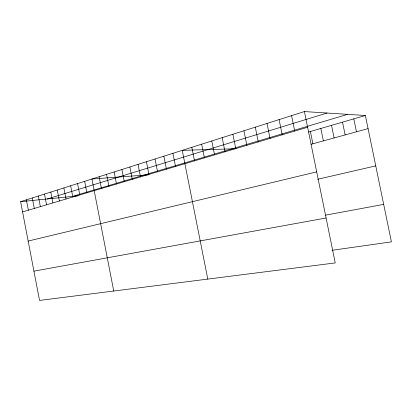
<?xml version="1.0" encoding="UTF-8"?>
<svg xmlns="http://www.w3.org/2000/svg" width="412" height="412" viewBox="0 0 412 412"><rect width="100%" height="100%" fill="white"/><g stroke="black" fill="none" stroke-linecap="round" stroke-linejoin="round"><path stroke-width="0.62" d="M304.422 111.564L335.234 262.928L39.547 300.436L20.6 201.664L304.422 111.564L365.377 115.504L391.4 241.859L332.041 250.305M47.184 198.975L327.03 113.027M72.399 196.426L347.604 114.356M22.567 211.923L307.615 127.257M308.593 132.02L365.377 115.504M311.091 144.288L368.076 128.611M28.16 241.061L316.699 171.866M317.585 179.287L375.749 165.876M325.521 215.162L383.68 204.378M33.933 271.158L326.088 217.994M20.6 201.664L78.218 195.839M148.845 174.776L91.928 179.019L113.743 291.021M236.148 148.727L182.238 150.349L207.797 279.094M353.8 118.872L356.457 131.809M342.521 122.153L345.138 134.92M331.536 125.346L334.117 137.953M320.83 128.462L323.368 140.909M310.391 131.5L312.893 143.788M291.557 115.648L294.693 131.093M279.099 119.604L282.179 134.812M267.017 123.44L270.045 138.411M255.301 127.159L258.278 141.908M243.935 130.764L246.86 145.302M232.898 134.271L235.772 148.593M222.181 137.67L225.009 151.791M211.773 140.976L214.554 154.897M201.653 144.19L204.388 157.914M191.812 147.311L194.505 160.85M172.927 153.31L175.538 166.484M163.858 156.189L166.427 169.188M155.025 158.991L157.559 171.825M146.425 161.72L148.923 174.389M138.046 164.383L140.507 176.892M129.873 166.973L132.298 179.328M121.906 169.502L124.3 181.702M114.134 171.969L116.493 184.02M106.553 174.379L108.881 186.286M99.153 176.727L101.45 188.49M84.661 181.326L86.896 192.816M77.569 183.582L79.773 194.928M70.643 185.781L72.816 196.998M63.875 187.929L66.023 199.011M57.268 190.025L59.385 200.984M50.81 192.074L52.901 202.91M44.496 194.078L46.561 204.795M38.321 196.04L40.361 206.633M32.285 197.956L34.299 208.436M26.378 199.83L28.371 210.197"/></g></svg>
